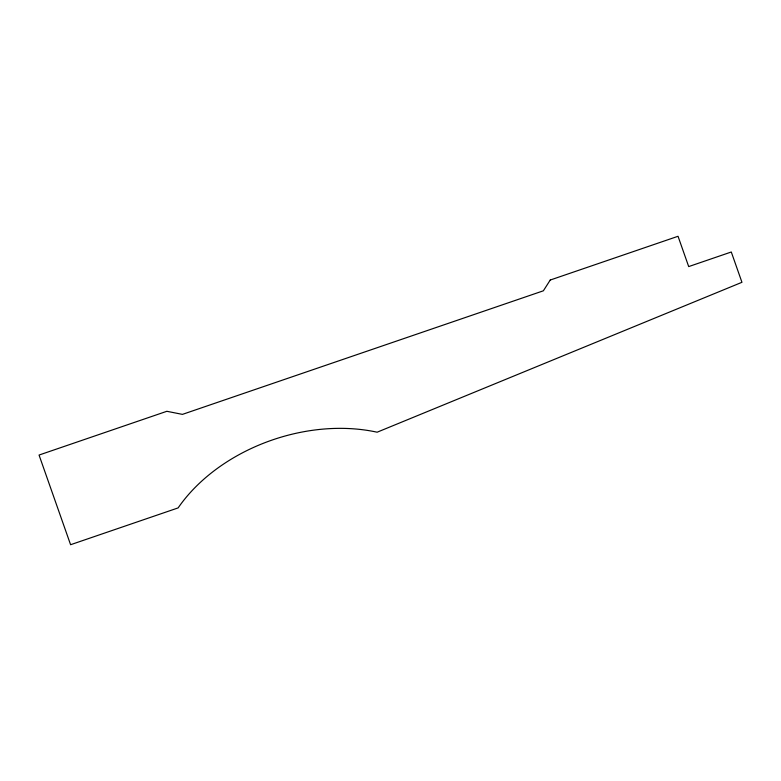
<?xml version="1.0" encoding="UTF-8"?>
<svg xmlns="http://www.w3.org/2000/svg" width="781" height="781" viewBox="0 0 781 781"><rect width="100%" height="100%" fill="white"/><g stroke="black" fill="none" stroke-linecap="round" stroke-linejoin="round"><path stroke-width="1.17" d="M550.234 280.037L543.371 290.805L182.432 414.379L166.851 411.294L39.05 455.05L70.593 544.718L178.127 507.904A155.663 111.029 -18.4 0 1 377.135 432.205L741.95 282.302L731.289 251.999L688.696 266.585L678.035 236.282L550.234 280.037"/></g></svg>
